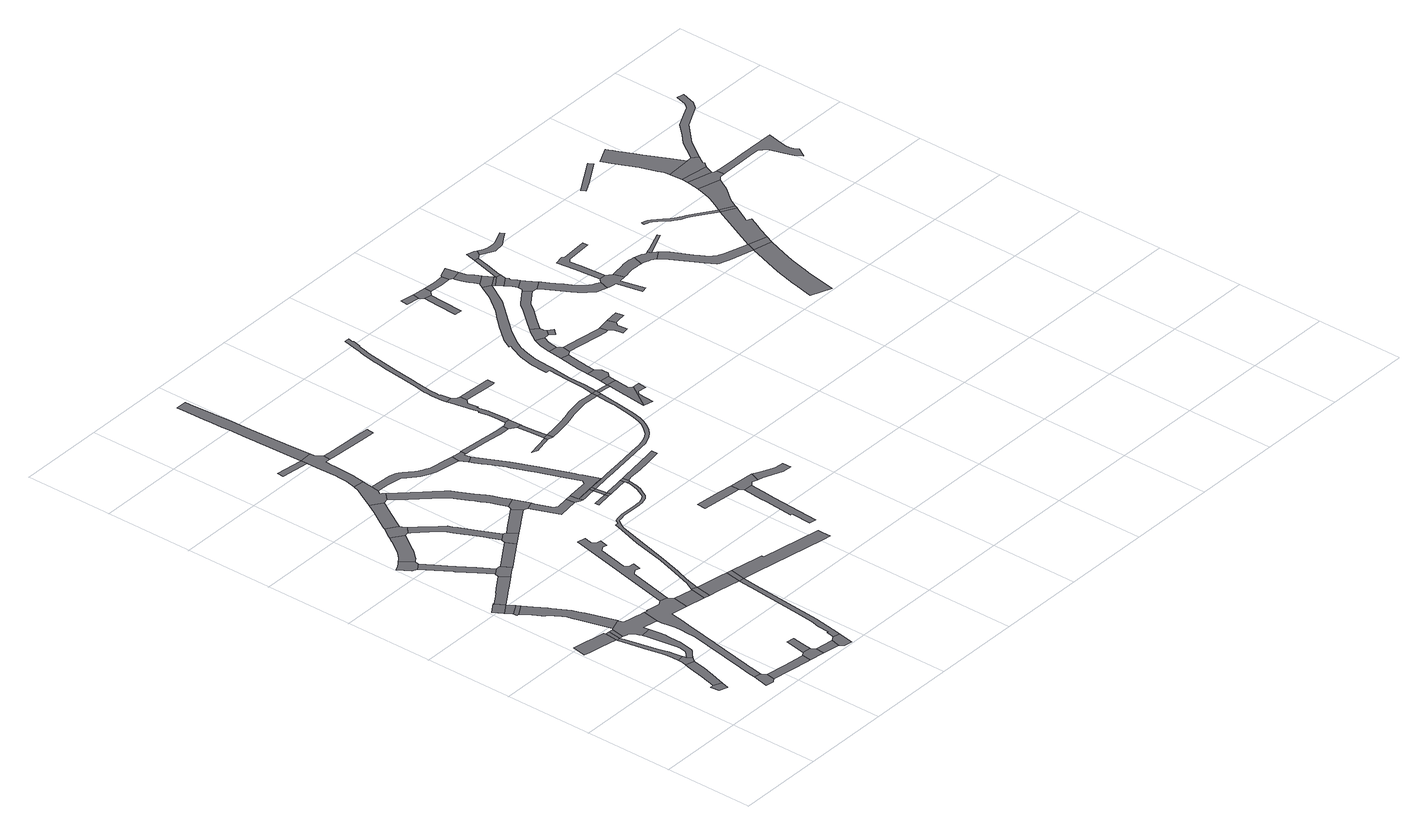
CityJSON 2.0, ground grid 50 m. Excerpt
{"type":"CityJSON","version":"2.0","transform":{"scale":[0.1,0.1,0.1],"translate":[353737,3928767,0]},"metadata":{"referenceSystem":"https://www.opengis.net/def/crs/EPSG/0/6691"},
"CityObjects":{
"road1":{"type":"Road","geometry":[{"type":"MultiSurface","lod":"1","boundaries":[[[0,1,2,3,4]]]}]},
"road2":{"type":"Road","attributes":{"RoadStructureAttribute.sectionType":"1"},"geometry":[{"type":"MultiSurface","lod":"1","boundaries":[[[5,6,7,8,9,10,11,12,0,4]]]}]},
"road3":{"type":"Road","attributes":{"function":"3","RoadStructureAttribute.sectionType":"1"},"geometry":[{"type":"MultiSurface","lod":"1","boundaries":[[[13,14,15,16,17,18,19,20,21,22]]]}]},
"road4":{"type":"Road","geometry":[{"type":"MultiSurface","lod":"1","boundaries":[[[23,24,25,26,27,28]]]}]},
"road5":{"type":"Road","geometry":[{"type":"MultiSurface","lod":"1","boundaries":[[[29,30,31,32,33,10,9,34]]]}]},
"road6":{"type":"Road","attributes":{"RoadStructureAttribute.sectionType":"1"},"geometry":[{"type":"MultiSurface","lod":"1","boundaries":[[[31,35,36,37,38,39,40,41,42,43,44,45,46,47,48,32]]]}]},
"road7":{"type":"Road","geometry":[{"type":"MultiSurface","lod":"1","boundaries":[[[17,16,44,43,49]]]}]},
"road8":{"type":"Road","geometry":[{"type":"MultiSurface","lod":"1","boundaries":[[[50,51,52,53,54,55,56]]]}]},
"road9":{"type":"Road","attributes":{"RoadStructureAttribute.sectionType":"1"},"geometry":[{"type":"MultiSurface","lod":"1","boundaries":[[[57,50,56,58]]]}]},
"road10":{"type":"Road","attributes":{"function":"3","RoadStructureAttribute.sectionType":"1"},"geometry":[{"type":"MultiSurface","lod":"1","boundaries":[[[43,59,60,61,49]]]}]},
"road11":{"type":"Road","geometry":[{"type":"MultiSurface","lod":"1","boundaries":[[[57,58,62,63,64]]]}]},
"road12":{"type":"Road","attributes":{"RoadStructureAttribute.sectionType":"1"},"geometry":[{"type":"MultiSurface","lod":"1","boundaries":[[[65,66,67,68,69,70,71,72,73,74,75,76,77,78,79,80,81,82,83,84,29,34]]]}]},
"road13":{"type":"Road","attributes":{"RoadStructureAttribute.sectionType":"1"},"geometry":[{"type":"MultiSurface","lod":"1","boundaries":[[[63,85,86,87,88,89,90,91,92,93,94,95,96,97,98,99,100,101,102,103,104,105,64]]]}]},
"road14":{"type":"Road","attributes":{"RoadStructureAttribute.sectionType":"1"},"geometry":[{"type":"MultiSurface","lod":"1","boundaries":[[[106,107,108,109,110,26,25]]]}]},
"road15":{"type":"Road","geometry":[{"type":"MultiSurface","lod":"1","boundaries":[[[111,112,113,114,115,116,117,118,95,94,119,60,59,120,121,122,123,124,125,126,76,75,127,128,129]]]}]},
"road16":{"type":"Road","attributes":{"RoadStructureAttribute.sectionType":"1"},"geometry":[{"type":"MultiSurface","lod":"1","boundaries":[[[130,131,132,133,134,135,136,51,50,137,138,139,140]]]}]},
"road17":{"type":"Road","geometry":[{"type":"MultiSurface","lod":"1","boundaries":[[[141,142,143,144,145,146,147,148,149]]]}]},
"road18":{"type":"Road","geometry":[{"type":"MultiSurface","lod":"1","boundaries":[[[150,151,152,153,154,155,156,111,129,157,158,159,160,161,162,163,164,165,166,28,27,167,168,169,170,171,172,173,174,175]]]}]},
"road19":{"type":"Road","geometry":[{"type":"MultiSurface","lod":"1","boundaries":[[[176,108,107,177,178,179]]]}]},
"road20":{"type":"Road","attributes":{"RoadStructureAttribute.sectionType":"1"},"geometry":[{"type":"MultiSurface","lod":"1","boundaries":[[[180,181,182,183,184,143,142,185,186,187,188,189]]]}]},
"road21":{"type":"Road","geometry":[{"type":"MultiSurface","lod":"1","boundaries":[[[190,191,192,193,176,179]]]}]},
"road22":{"type":"Road","attributes":{"RoadStructureAttribute.sectionType":"1"},"geometry":[{"type":"MultiSurface","lod":"1","boundaries":[[[144,194,195,196,197,198,199,200,201,202,203,204,205,206,207,145]]]}]},
"road23":{"type":"Road","attributes":{"RoadStructureAttribute.sectionType":"1"},"geometry":[{"type":"MultiSurface","lod":"1","boundaries":[[[178,177,208,209]]]}]},
"road24":{"type":"Road","geometry":[{"type":"MultiSurface","lod":"1","boundaries":[[[130,140,210,211,212,213,180,189]]]}]},
"road25":{"type":"Road","geometry":[{"type":"MultiSurface","lod":"1","boundaries":[[[208,214,215,216,217,218,209]]]}]},
"road26":{"type":"Road","geometry":[{"type":"MultiSurface","lod":"1","boundaries":[[[219,220,200,199,221,222,223,224,225]]]}]},
"road27":{"type":"Road","geometry":[{"type":"MultiSurface","lod":"1","boundaries":[[[226,227,175,174]]]}]},
"road28":{"type":"Road","attributes":{"RoadStructureAttribute.sectionType":"1"},"geometry":[{"type":"MultiSurface","lod":"1","boundaries":[[[228,229,230,213,212,231,232]]]}]},
"road29":{"type":"Road","geometry":[{"type":"MultiSurface","lod":"1","boundaries":[[[227,226,233,234,235]]]}]},
"road30":{"type":"Road","attributes":{"RoadStructureAttribute.sectionType":"1"},"geometry":[{"type":"MultiSurface","lod":"1","boundaries":[[[236,237,238,239,240,241,242,243,244,222,221,245,246,247,248,249,250,251,252,253]]]}]},
"road31":{"type":"Road","attributes":{"RoadStructureAttribute.sectionType":"1"},"geometry":[{"type":"MultiSurface","lod":"1","boundaries":[[[224,254,255,256,257,258,259,260,225]]]}]},
"road32":{"type":"Road","attributes":{"RoadStructureAttribute.sectionType":"1"},"geometry":[{"type":"MultiSurface","lod":"1","boundaries":[[[151,261,262,263,264,265,266,267,268,269,270,271,272,273,274,152]]]}]},
"road33":{"type":"Road","geometry":[{"type":"MultiSurface","lod":"1","boundaries":[[[275,276,236,253,228,232]]]}]},
"road34":{"type":"Road","attributes":{"function":"3","RoadStructureAttribute.sectionType":"1"},"geometry":[{"type":"MultiSurface","lod":"1","boundaries":[[[277,278,279,280,281,234,233]]]}]},
"road35":{"type":"Road","geometry":[{"type":"MultiSurface","lod":"1","boundaries":[[[282,283,284,285,286,287,288,289,290,291,292,257,256,293]]]}]},
"road36":{"type":"Road","geometry":[{"type":"MultiSurface","lod":"1","boundaries":[[[279,278,294,295]]]}]},
"road37":{"type":"Road","attributes":{"RoadStructureAttribute.sectionType":"1"},"geometry":[{"type":"MultiSurface","lod":"1","boundaries":[[[296,297,298,276,275,299,300,301,302,303,304]]]}]},
"road38":{"type":"Road","geometry":[{"type":"MultiSurface","lod":"1","boundaries":[[[305,306,307,308]]]}]},
"road39":{"type":"Road","attributes":{"RoadStructureAttribute.sectionType":"1"},"geometry":[{"type":"MultiSurface","lod":"1","boundaries":[[[309,310,311,312,313,314,315,316,317,318,319,320,321,322,323,324,325,326,327,328,329,330,331,332,333,334,335,336,337,338,339,282,293]]]}]},
"road40":{"type":"Road","attributes":{"RoadStructureAttribute.sectionType":"1"},"geometry":[{"type":"MultiSurface","lod":"1","boundaries":[[[340,341,342,343,344,288,287,345,346,347,348,349,350,351,352,305,308]]]}]},
"road41":{"type":"Road","attributes":{"RoadStructureAttribute.sectionType":"1"},"geometry":[{"type":"MultiSurface","lod":"1","boundaries":[[[294,278,353,354,355,356,357,358,359,218,217,360,361,362,294,363,364,365,366,367,368,369,370,295]]]}]},
"road42":{"type":"Road","geometry":[{"type":"MultiSurface","lod":"1","boundaries":[[[303,371,372,322,321,373,374,304]]]}]},
"road43":{"type":"Road","attributes":{"RoadStructureAttribute.sectionType":"1"},"geometry":[{"type":"MultiSurface","lod":"1","boundaries":[[[375,376,377,378,379,380,381,382,383,384,385,386,387,388,389,390,391,392,393,394,235,234,395,396,397,398,399,400,401,402,403,404,405,406,407,408,409,410,411,412,413,414]]]}]},
"road44":{"type":"Road","attributes":{"RoadStructureAttribute.sectionType":"1"},"geometry":[{"type":"MultiSurface","lod":"1","boundaries":[[[415,416,417,418,419,420,421,422,423,424,425,426,427,428,429,430,431,432,433,434,435,436,437,438,439,440,441,442,443,444,445,446,447,448,449,450,451,452,453,286,285]]]}]},
"road45":{"type":"Road","attributes":{"RoadStructureAttribute.sectionType":"1"},"geometry":[{"type":"MultiSurface","lod":"1","boundaries":[[[454,455,456,372,371,457,458,459]]]}]},
"road46":{"type":"Road","attributes":{"RoadStructureAttribute.sectionType":"1"},"geometry":[{"type":"MultiSurface","lod":"1","boundaries":[[[460,461,462,463,464,465,466,467,468,469,470,471,472,473,474,475,476,477,478,479,480,481,305,352]]]}]},
"road47":{"type":"Road","geometry":[{"type":"MultiSurface","lod":"1","boundaries":[[[482,459,458,483,484,485,486]]]}]},
"road48":{"type":"Road","attributes":{"RoadStructureAttribute.sectionType":"1"},"geometry":[{"type":"MultiSurface","lod":"1","boundaries":[[[487,488,489,490,491,492,350,349]]]}]},
"road49":{"type":"Road","attributes":{"RoadStructureAttribute.sectionType":"1"},"geometry":[{"type":"MultiSurface","lod":"1","boundaries":[[[493,494,495,496]]]}]},
"road50":{"type":"Road","attributes":{"RoadStructureAttribute.sectionType":"1"},"geometry":[{"type":"MultiSurface","lod":"1","boundaries":[[[484,497,498,499,500,501,502,485]]]}]},
"road51":{"type":"Road","geometry":[{"type":"MultiSurface","lod":"1","boundaries":[[[495,503,504,496]]]}]},
"road52":{"type":"Road","attributes":{"RoadStructureAttribute.sectionType":"1"},"geometry":[{"type":"MultiSurface","lod":"1","boundaries":[[[504,505,506,507,499,508,509,496]]]}]},
"road53":{"type":"Road","geometry":[{"type":"MultiSurface","lod":"1","boundaries":[[[507,510,500,499]]]}]},
"road54":{"type":"Road","geometry":[{"type":"MultiSurface","lod":"1","boundaries":[[[511,512,513,514,515,431,430,516,517,518,519]]]}]},
"road55":{"type":"Road","attributes":{"RoadStructureAttribute.sectionType":"1"},"geometry":[{"type":"MultiSurface","lod":"1","boundaries":[[[520,521,522,523,524,525,526,527,528,529,517,516,530,531,532,533,534,535,536,537,538,539,540,541,542,543,544,545,482,486]]]}]},
"road56":{"type":"Road","attributes":{"RoadStructureAttribute.sectionType":"1"},"geometry":[{"type":"MultiSurface","lod":"1","boundaries":[[[546,547,504,503,548,549,550]]]}]},
"road57":{"type":"Road","geometry":[{"type":"MultiSurface","lod":"1","boundaries":[[[549,551,414,413,552,553,554,550]]]}]},
"road58":{"type":"Road","geometry":[{"type":"MultiSurface","lod":"1","boundaries":[[[555,556,557,558,559,560,561]]]}]},
"road59":{"type":"Road","attributes":{"RoadStructureAttribute.sectionType":"1"},"geometry":[{"type":"MultiSurface","lod":"1","boundaries":[[[562,563,564,565,511,519,566,567,568,569,570,571,572]]]}]},
"road60":{"type":"Road","attributes":{"RoadStructureAttribute.sectionType":"1"},"geometry":[{"type":"MultiSurface","lod":"1","boundaries":[[[573,574,575,576,577,578,579,580,581,582,583]]]}]},
"road61":{"type":"Road","geometry":[{"type":"MultiSurface","lod":"1","boundaries":[[[584,585,586,587,588,589]]]}]},
"road62":{"type":"Road","attributes":{"RoadStructureAttribute.sectionType":"1"},"geometry":[{"type":"MultiSurface","lod":"1","boundaries":[[[590,591,592,593,594,595,596,597,598,554,553]]]}]},
"road63":{"type":"Road","geometry":[{"type":"MultiSurface","lod":"1","boundaries":[[[599,600,601,602,584,589]]]}]},
"road64":{"type":"Road","geometry":[{"type":"MultiSurface","lod":"1","boundaries":[[[555,561,583,582,603,604,605]]]}]},
"road65":{"type":"Road","attributes":{"RoadStructureAttribute.sectionType":"1"},"geometry":[{"type":"MultiSurface","lod":"1","boundaries":[[[606,607,608,601,600,609,610,611,612]]]}]},
"road66":{"type":"Road","geometry":[{"type":"MultiSurface","lod":"1","boundaries":[[[613,614,615,616,617,562,572,606,612]]]}]},
"road67":{"type":"Road","attributes":{"RoadStructureAttribute.sectionType":"1"},"geometry":[{"type":"MultiSurface","lod":"1","boundaries":[[[618,619,620,621,622,623,624,625,626,627,628,629,630,631,632,633,634,635,636,637,638,510,507,639,640,641,642,643,644,645,646,647,648,649,650,651,652,653,654,655]]]}]},
"road68":{"type":"Road","geometry":[{"type":"MultiSurface","lod":"1","boundaries":[[[656,657,658,659,660,661,662,663,616,615,664,665,666,667,668,669,670,671,672,673,674,675,676,677,678]]]}]},
"road69":{"type":"Road","attributes":{"RoadStructureAttribute.sectionType":"1"},"geometry":[{"type":"MultiSurface","lod":"1","boundaries":[[[604,679,680,681,682,683,684,685,686,687,688,605]]]}]},
"road70":{"type":"Road","attributes":{"RoadStructureAttribute.sectionType":"1"},"geometry":[{"type":"MultiSurface","lod":"1","boundaries":[[[689,690,691,692,693,694,695,696,600,599,697,698,699,700,701,702,703,704,705,618,706]]]}]},
"road71":{"type":"Road","attributes":{"RoadStructureAttribute.sectionType":"1"},"geometry":[{"type":"MultiSurface","lod":"1","boundaries":[[[672,707,708,709,710,673]]]}]},
"road72":{"type":"Road","attributes":{"RoadStructureAttribute.sectionType":"1"},"geometry":[{"type":"MultiSurface","lod":"1","boundaries":[[[711,712,713,714,715,716,717,718,719,720,721,722,723,724,725,726,676,675,727,728,729,730,731,732,733,734,735,736,737,738,739,740,741,742,743,744,745,746,747]]]}]},
"road73":{"type":"Road","geometry":[{"type":"MultiSurface","lod":"1","boundaries":[[[618,655,748,749,706]]]}]},
"road74":{"type":"Road","attributes":{"RoadStructureAttribute.sectionType":"1"},"geometry":[{"type":"MultiSurface","lod":"1","boundaries":[[[750,751,749,748,752,753,754,755]]]}]},
"road75":{"type":"Road","attributes":{"RoadStructureAttribute.sectionType":"1"},"geometry":[{"type":"MultiSurface","lod":"1","boundaries":[[[755,754,756,757,758,759]]]}]},
"road76":{"type":"Road","attributes":{"RoadStructureAttribute.sectionType":"1"},"geometry":[{"type":"MultiSurface","lod":"1","boundaries":[[[760,761,762,763,764,757,756]]]}]},
"road77":{"type":"Road","geometry":[{"type":"MultiSurface","lod":"1","boundaries":[[[765,766,755,759]]]}]},
"road78":{"type":"Road","attributes":{"RoadStructureAttribute.sectionType":"1"},"geometry":[{"type":"MultiSurface","lod":"1","boundaries":[[[767,766,765,768,769,770,771]]]}]},
"road79":{"type":"Road","attributes":{"RoadStructureAttribute.sectionType":"1"},"geometry":[{"type":"MultiSurface","lod":"1","boundaries":[[[770,772,773,774,775,776,777,778,771]]]}]},
"road80":{"type":"Road","geometry":[{"type":"MultiSurface","lod":"1","boundaries":[[[776,775,779,780,781,782]]]}]},
"road81":{"type":"Road","attributes":{"RoadStructureAttribute.sectionType":"1"},"geometry":[{"type":"MultiSurface","lod":"1","boundaries":[[[781,783,784,785,786,782]]]}]},
"road82":{"type":"Road","attributes":{"RoadStructureAttribute.sectionType":"1"},"geometry":[{"type":"MultiSurface","lod":"1","boundaries":[[[787,788,789,790,791,792,793,794,795,796,797,798,799,800,801,802,803,804,805,706,749,806,807,808,809,810,811,812,813,814,815,816,817,818,819,820]]]}]},
"road83":{"type":"Road","geometry":[{"type":"MultiSurface","lod":"1","boundaries":[[[821,822,823,824,785,784,825,826]]]}]},
"road84":{"type":"Road","geometry":[{"type":"MultiSurface","lod":"1","boundaries":[[[827,828,829,830]]]}]},
"road85":{"type":"Road","geometry":[{"type":"MultiSurface","lod":"1","boundaries":[[[825,831,832,826]]]}]},
"road86":{"type":"Road","attributes":{"RoadStructureAttribute.sectionType":"1"},"geometry":[{"type":"MultiSurface","lod":"1","boundaries":[[[833,834,835,836,837,838,839,780,779]]]}]},
"road87":{"type":"Road","attributes":{"RoadStructureAttribute.sectionType":"1"},"geometry":[{"type":"MultiSurface","lod":"1","boundaries":[[[840,841,842,843,844,845]]]}]},
"road88":{"type":"Road","geometry":[{"type":"MultiSurface","lod":"1","boundaries":[[[846,827,830,840,845,847,848]]]}]},
"road89":{"type":"Road","attributes":{"RoadStructureAttribute.sectionType":"1"},"geometry":[{"type":"MultiSurface","lod":"1","boundaries":[[[822,849,850,851,852,853,854,855,856,857,858,859,823]]]}]},
"road90":{"type":"Road","geometry":[{"type":"MultiSurface","lod":"1","boundaries":[[[860,861,862,863,864,865,866,867,868,869,837,836]]]}]},
"road91":{"type":"Road","attributes":{"RoadStructureAttribute.sectionType":"1"},"geometry":[{"type":"MultiSurface","lod":"1","boundaries":[[[870,871,848,847,872,873]]]}]},
"road92":{"type":"Road","attributes":{"RoadStructureAttribute.sectionType":"1"},"geometry":[{"type":"MultiSurface","lod":"1","boundaries":[[[866,874,875,876,877,867]]]}]},
"road93":{"type":"Road","geometry":[{"type":"MultiSurface","lod":"1","boundaries":[[[878,879,870,873,880,881]]]}]},
"road94":{"type":"Road","attributes":{"RoadStructureAttribute.sectionType":"1"},"geometry":[{"type":"MultiSurface","lod":"1","boundaries":[[[880,882,883,884,885,886,887,888,889,890,891,892,893,894,881]]]}]},
"road95":{"type":"Road","geometry":[{"type":"MultiSurface","lod":"1","boundaries":[[[889,888,787,820,895]]]}]},
"road96":{"type":"Road","attributes":{"RoadStructureAttribute.sectionType":"1"},"geometry":[{"type":"MultiSurface","lod":"1","boundaries":[[[895,820,896,897,898]]]}]},
"road97":{"type":"Road","attributes":{"RoadStructureAttribute.sectionType":"1"},"geometry":[{"type":"MultiSurface","lod":"1","boundaries":[[[897,899,900,901,902,898]]]}]},
"road98":{"type":"Road","geometry":[{"type":"MultiSurface","lod":"1","boundaries":[[[899,903,904,905,906,907,908,909,910,900]]]}]},
"road99":{"type":"Road","geometry":[{"type":"MultiSurface","lod":"1","boundaries":[[[911,854,853,912,913,914,915,905,904]]]}]},
"road100":{"type":"Road","attributes":{"RoadStructureAttribute.sectionType":"1"},"geometry":[{"type":"MultiSurface","lod":"1","boundaries":[[[916,917,918,919,920,921,922,902,901]]]}]},
"road101":{"type":"Road","attributes":{"RoadStructureAttribute.sectionType":"1"},"geometry":[{"type":"MultiSurface","lod":"1","boundaries":[[[923,924,925,926,927,928,929,930,931,932,933,934,913,912,935,936,937,938,939,940,941,942]]]}]},
"road102":{"type":"Road","geometry":[{"type":"MultiSurface","lod":"1","boundaries":[[[943,944,945,919,918,946,947]]]}]},
"road103":{"type":"Road","geometry":[{"type":"MultiSurface","lod":"1","boundaries":[[[948,949,950,951,952,953,954,942,941,955,956,957,958]]]}]},
"road104":{"type":"Road","attributes":{"RoadStructureAttribute.sectionType":"1"},"geometry":[{"type":"MultiSurface","lod":"1","boundaries":[[[946,959,960,961,962,963,964,965,966,967,947]]]}]},
"road105":{"type":"Road","attributes":{"RoadStructureAttribute.sectionType":"1"},"geometry":[{"type":"MultiSurface","lod":"1","boundaries":[[[968,969,970,971,972,973,974,975,976,954,953]]]}]},
"road106":{"type":"Road","attributes":{"RoadStructureAttribute.sectionType":"1"},"geometry":[{"type":"MultiSurface","lod":"1","boundaries":[[[977,978,979,980,981,982,983,984,952,951,985,986,987,988,989,990,991,992,993,994,995]]]}]},
"road107":{"type":"Road","geometry":[{"type":"MultiSurface","lod":"1","boundaries":[[[996,997,998,999,1000,1001,1002,1003,1004,1005,1006,1007,1008,1009,1010,1011,1012,1013,1014,1015,1016,1017,977,995]]]}]},
"road108":{"type":"Road","attributes":{"RoadStructureAttribute.sectionType":"1"},"geometry":[{"type":"MultiSurface","lod":"1","boundaries":[[[1018,1019,1020,1010,1009]]]}]},
"road109":{"type":"Road","attributes":{"RoadStructureAttribute.sectionType":"1"},"geometry":[{"type":"MultiSurface","lod":"1","boundaries":[[[1021,1022,1023,1024,1025,1026,1027,1028,1029,1030,1031,1032,1033,1034,1035,1036,1037,1038,1039,1006,1005,1040,1041,1042,1043,1044,1045,1046,1047,1048,1049,1050]]]}]},
"road110":{"type":"Road","attributes":{"function":"3","RoadStructureAttribute.sectionType":"1"},"geometry":[{"type":"MultiSurface","lod":"1","boundaries":[[[1050,1051,1052,1053,1054,1055,1056,1057,1058,1059,1060,1061,1062,1063,1064,1065,1066]]]}]},
"road111":{"type":"Road","geometry":[{"type":"MultiSurface","lod":"1","boundaries":[[[1067,1021,1050,1066]]]}]},
"road112":{"type":"Road","attributes":{"RoadStructureAttribute.sectionType":"1"},"geometry":[{"type":"MultiSurface","lod":"1","boundaries":[[[1068,1069,1070,1071,1072,1073,1074,1075,1076,1077,1078,1079,1080,1081,1082,1083,1084,1085,1086,1087,1088,1089,1090,1091,1092,1093,1094,1095,1096,1097,1098,1099]]]}]},
"road113":{"type":"Road","attributes":{"function":"3","RoadStructureAttribute.sectionType":"1"},"geometry":[{"type":"MultiSurface","lod":"1","boundaries":[[[1021,1067,1100,1101,1102,1103,1104,1105,1106,1098]]]}]},
"road114":{"type":"Road","attributes":{"RoadStructureAttribute.sectionType":"1"},"geometry":[{"type":"MultiSurface","lod":"1","boundaries":[[[1107,1108,1109,1110,1111,1112,1113]]]}]},
"road115":{"type":"Road","geometry":[{"type":"MultiSurface","lod":"1","boundaries":[[[1098,1106,1114,1099]]]}]},
"road116":{"type":"Road","attributes":{"function":"3","RoadStructureAttribute.sectionType":"1"},"geometry":[{"type":"MultiSurface","lod":"1","boundaries":[[[1115,1116,1117,1118,1119,1099,1114,1120,1121,1122,1123,1124]]]}]},
"road117":{"type":"Road","geometry":[{"type":"MultiSurface","lod":"1","boundaries":[[[1123,1125,1126,1127,1128,1129,1130,1131,1124]]]}]},
"road118":{"type":"Road","attributes":{"function":"3","RoadStructureAttribute.sectionType":"1"},"geometry":[{"type":"MultiSurface","lod":"1","boundaries":[[[1130,1129,1132,1133]]]}]},
"road119":{"type":"Road","attributes":{"function":"3","RoadStructureAttribute.sectionType":"1"},"geometry":[{"type":"MultiSurface","lod":"1","boundaries":[[[1134,1135,1136,1137,1138,1139,1140,1141,1142,1143,1144,1145,1146,1147,1148,1149,1150,1151,1152,1153,1154]]]}]},
"road120":{"type":"Road","geometry":[{"type":"MultiSurface","lod":"1","boundaries":[[[1155,1133,1132,1156,1157,1158,1159,1134,1154]]]}]},
"road121":{"type":"Road","attributes":{"RoadStructureAttribute.sectionType":"1"},"geometry":[{"type":"MultiSurface","lod":"1","boundaries":[[[1160,1161,1162,1163,1164,1165,1166,1167,1168,1169,1170,1171,1172,1173,1174,1175,1176,1177,1178,1127,1126]]]}]},
"road122":{"type":"Road","attributes":{"RoadStructureAttribute.sectionType":"1"},"geometry":[{"type":"MultiSurface","lod":"1","boundaries":[[[1158,1179,1180,1181,1182,1183,1184,1185,1186,1187,1188,1189,1190,1191,1192,1159]]]}]}
},
"vertices":[
[206,294,0],[184,291,0],[189,241,0],[235,227,0],[250,273,0],
[274,353,0],[294,423,0],[299,443,0],[306,478,0],[307,495,0],[258,507,0],[250,472,0],[229,381,0],
[12,943,0],[49,936,0],[118,923,0],[212,905,0],[222,978,0],[218,978,0],[216,987,0],[155,998,0],[111,1006,0],[30,1023,0],
[368,94,0],[410,86,0],[435,101,0],[443,150,0],[426,175,0],[387,183,0],
[307,543,0],[307,555,0],[305,564,0],[267,559,0],[264,531,0],[331,522,0],
[303,584,0],[299,609,0],[293,640,0],[285,674,0],[280,694,0],[272,732,0],[248,841,0],[240,877,0],[235,901,0],[214,897,0],[246,728,0],[260,653,0],[265,629,0],[267,593,0],
[245,975,0],
[109,1511,0],[79,1559,0],[73,1556,0],[70,1559,0],[77,1563,0],[15,1524,0],[48,1472,0],
[134,1471,0],[72,1434,0],
[255,898,0],[269,972,0],[261,973,0],
[75,1412,0],[86,1413,0],[147,1450,0],
[347,539,0],[369,559,0],[376,568,0],[379,572,0],[387,617,0],[392,656,0],[393,678,0],[395,731,0],[395,747,0],[392,779,0],[384,838,0],[323,830,0],[332,796,0],[343,711,0],[350,652,0],[354,619,0],[353,606,0],[351,595,0],[348,584,0],[345,580,0],
[87,1411,0],[121,1357,0],[145,1317,0],[156,1300,0],[163,1301,0],[204,1237,0],[216,1215,0],[222,1189,0],[234,1146,0],[279,983,0],[347,1004,0],[295,1171,0],[284,1202,0],[272,1233,0],[262,1255,0],[262,1256,0],[236,1301,0],[223,1323,0],[218,1332,0],[215,1337,0],[178,1398,0],
[663,68,0],[671,67,0],[678,119,0],[670,120,0],[565,132,0],
[482,949,0],[454,954,0],[449,955,0],[428,959,0],[397,965,0],[364,972,0],[356,974,0],[347,1002,0],[277,980,0],[280,893,0],[285,892,0],[293,888,0],[301,881,0],[308,868,0],[317,846,0],[320,839,0],[379,872,0],[443,859,0],[464,855,0],
[277,1695,0],[190,1638,0],[184,1634,0],[158,1616,0],[160,1612,0],[135,1595,0],[115,1583,0],[189,1564,0],[217,1584,0],[225,1589,0],[310,1645,0],
[49,2047,0],[76,2040,0],[114,2064,0],[119,2087,0],[66,2149,0],[50,2137,0],[39,2130,0],[36,2128,0],[8,2113,0],
[650,938,0],[651,943,0],[610,953,0],[582,938,0],[544,945,0],[504,953,0],[504,945,0],[467,828,0],[473,783,0],[477,749,0],[478,715,0],[477,679,0],[474,630,0],[473,624,0],[456,531,0],[408,290,0],[393,214,0],[441,251,0],[448,283,0],[510,599,0],[533,717,0],[542,758,0],[558,839,0],[583,835,0],[651,823,0],[667,913,0],
[703,135,0],[759,54,0],[766,106,0],[749,130,0],
[322,1744,0],[268,1827,0],[213,1910,0],[209,1917,0],[157,2000,0],[122,1966,0],[172,1890,0],[177,1882,0],[235,1791,0],[283,1719,0],
[757,189,0],[766,245,0],[722,252,0],[713,197,0],
[125,2091,0],[140,2100,0],[150,2112,0],[184,2150,0],[198,2170,0],[267,2270,0],[201,2311,0],[185,2286,0],[176,2270,0],[142,2223,0],[126,2201,0],[110,2186,0],[96,2171,0],[89,2164,0],
[858,40,0],[871,91,0],
[321,1652,0],[363,1680,0],[381,1691,0],[348,1741,0],
[876,16,0],[919,8,0],[927,48,0],[936,98,0],[897,106,0],
[225,2350,0],[209,2325,0],[292,2273,0],[326,2304,0],[317,2314,0],[309,2341,0],[245,2381,0],
[764,804,0],[780,893,0],
[524,1857,0],[443,1804,0],[356,1746,0],[429,1723,0],[552,1803,0],
[798,798,0],[814,888,0],[785,903,0],
[573,1909,0],[527,2009,0],[499,2070,0],[479,2115,0],[468,2138,0],[459,2160,0],[429,2192,0],[377,2248,0],[361,2266,0],[300,2263,0],[363,2196,0],[417,2137,0],[420,2130,0],[432,2102,0],[455,2052,0],[458,2046,0],[495,1964,0],[532,1881,0],
[370,2443,0],[413,2513,0],[419,2524,0],[356,2568,0],[324,2511,0],[277,2433,0],[251,2391,0],
[710,1199,0],[735,1214,0],[764,1208,0],[774,1252,0],[745,1258,0],[730,1284,0],[767,1448,0],[793,1464,0],[817,1458,0],[827,1502,0],[803,1508,0],[787,1534,0],[797,1575,0],[753,1585,0],
[626,1851,0],[594,1902,0],
[854,789,0],[985,766,0],[1001,856,0],[971,861,0],[890,875,0],
[487,2570,0],[476,2582,0],[468,2591,0],[481,2613,0],[490,2660,0],[497,2719,0],[435,2726,0],[423,2691,0],[401,2650,0],[374,2601,0],[365,2583,0],[446,2530,0],
[1015,761,0],[1031,850,0],
[682,1961,0],[664,1948,0],[651,1940,0],[665,1877,0],[677,1885,0],[701,1900,0],[707,1904,0],[800,1964,0],[765,2014,0],
[447,3065,0],[290,3084,0],[287,3047,0],[448,3028,0],
[517,2455,0],[590,2375,0],[594,2370,0],[652,2306,0],[670,2273,0],[697,2219,0],[711,2192,0],[715,2182,0],[722,2169,0],[726,2163,0],[745,2124,0],[754,2102,0],[777,2039,0],[834,2062,0],[830,2072,0],[816,2109,0],[802,2146,0],[798,2154,0],[791,2168,0],[783,2186,0],[782,2187,0],[776,2199,0],[769,2212,0],[764,2221,0],[720,2309,0],[705,2341,0],[699,2348,0],[686,2363,0],[649,2401,0],[645,2406,0],[614,2438,0],
[450,2968,0],[453,2869,0],[452,2859,0],[451,2835,0],[447,2782,0],[506,2792,0],[511,2915,0],[512,2924,0],[516,2970,0],[546,2967,0],[549,3008,0],[522,3040,0],[520,3068,0],
[974,654,0],[947,397,0],[934,272,0],[923,220,0],[917,151,0],[907,152,0],[899,115,0],[938,108,0],[964,268,0],[1006,679,0],[1097,747,0],[1523,674,0],[1564,667,0],[1564,717,0],[1565,744,0],[1219,802,0],[1221,817,0],[1196,821,0],
[823,1956,0],[869,1973,0],[774,2030,0],[769,2016,0],
[1300,1709,0],[1296,1688,0],[1285,1647,0],[1274,1627,0],[1257,1595,0],[1236,1578,0],[1207,1569,0],[1180,1568,0],[1174,1568,0],[1118,1569,0],[1073,1569,0],[1029,1562,0],[1012,1557,0],[998,1533,0],[980,1533,0],[965,1484,0],[926,1359,0],[880,1171,0],[842,1048,0],[809,946,0],[835,975,0],[862,1050,0],[899,1170,0],[987,1489,0],[1005,1522,0],[1021,1544,0],[1033,1547,0],[1074,1554,0],[1174,1553,0],[1210,1554,0],[1244,1565,0],[1261,1579,0],[1269,1585,0],[1287,1619,0],[1299,1641,0],[1309,1676,0],[1311,1684,0],[1315,1707,0],[1315,1718,0],[1300,1719,0],
[551,2610,0],[632,2596,0],[646,2588,0],[654,2580,0],[656,2578,0],[692,2544,0],[708,2532,0],[729,2522,0],[745,2513,0],[757,2508,0],[762,2506,0],[779,2499,0],[788,2497,0],[845,2487,0],[890,2481,0],[930,2475,0],[937,2520,0],[922,2522,0],[892,2527,0],[888,2528,0],[879,2529,0],[823,2538,0],[809,2540,0],[798,2542,0],[787,2546,0],[775,2551,0],[759,2558,0],[748,2564,0],[739,2569,0],[730,2575,0],[724,2579,0],[703,2599,0],[701,2601,0],[681,2620,0],[680,2621,0],[671,2627,0],[664,2632,0],[652,2640,0],[618,2652,0],
[930,1849,0],[909,1865,0],[874,1956,0],[886,1794,0],[1007,1812,0],[1001,1859,0],
[517,3140,0],[509,3286,0],[500,3466,0],[497,3542,0],[486,3763,0],[485,3773,0],[484,3823,0],[423,3822,0],[424,3784,0],[427,3659,0],[428,3639,0],[428,3624,0],[429,3608,0],[431,3546,0],[432,3505,0],[434,3449,0],[436,3400,0],[437,3373,0],[437,3350,0],[438,3337,0],[439,3315,0],[440,3257,0],
[1036,1863,0],[1035,1798,0],[1048,1792,0],[1043,1813,0],[1043,1816,0],
[584,2963,0],[769,2953,0],[856,2948,0],[859,2990,0],[781,2995,0],[587,3006,0],
[1061,1728,0],[1064,1705,0],[1153,1717,0],[1150,1740,0],
[1071,1795,0],[1113,1801,0],[1141,1805,0],[1138,1826,0],[1066,1816,0],[1058,1815,0],
[1173,1720,0],[1170,1743,0],
[1167,1763,0],[1163,1789,0],[1161,1807,0],[1144,1786,0],[1147,1760,0],
[1158,1829,0],
[1000,2519,0],[996,2514,0],[975,2516,0],[955,2517,0],[946,2519,0],[952,2429,0],[992,2449,0],[987,2487,0],[997,2486,0],
[1063,1819,0],[1246,1843,0],[1214,1929,0],[1213,1930,0],[1205,1951,0],[1198,1969,0],[1148,2100,0],[1133,2138,0],[1080,2277,0],[1010,2414,0],[964,2406,0],[980,2372,0],[994,2345,0],[1003,2326,0],[1010,2313,0],[1036,2259,0],[1039,2251,0],[1043,2241,0],[1054,2212,0],[1076,2158,0],[1093,2114,0],[1135,2005,0],[1175,1900,0],[1160,1878,0],[1142,1876,0],[1049,1865,0],
[1259,1755,0],[1182,1745,0],[1248,1730,0],[1296,1737,0],[1293,1760,0],
[1301,1725,0],[1318,1726,0],[1319,1729,0],[1315,1763,0],
[1597,1314,0],[1519,1322,0],[1370,1338,0],[1365,1288,0],[1514,1273,0],[1566,1267,0],[1594,1265,0],
[1295,2495,0],[1242,2496,0],[1154,2505,0],[1078,2512,0],[1038,2483,0],[1056,2481,0],[1133,2473,0],[1221,2465,0],[1241,2463,0],[1279,2462,0],[1294,2461,0],
[1601,1125,0],[1599,1104,0],[1598,1090,0],[1585,932,0],[1594,931,0],[1588,816,0],[1627,811,0],[1648,1086,0],[1656,1166,0],[1662,1238,0],[1610,1239,0],
[1341,2273,0],[1210,2245,0],[1244,2232,0],[1255,2235,0],[1324,2250,0],[1345,2255,0],
[1329,1732,0],[1349,1736,0],[1424,1743,0],[1499,1753,0],[1566,1764,0],[1587,1767,0],[1587,1802,0],[1553,1796,0],[1345,1767,0],
[1378,2248,0],[1372,2282,0],[1345,2279,0],[1346,2274,0],
[1686,1257,0],[1718,1247,0],[1738,1302,0],
[1332,2436,0],[1338,2367,0],[1340,2337,0],[1366,2347,0],[1360,2426,0],[1359,2427,0],[1360,2435,0],
[1360,2465,0],[1357,2499,0],[1358,2506,0],[1328,2509,0],[1309,2495,0],
[1787,2307,0],[1782,2241,0],[1781,2201,0],[1781,2200,0],[1770,2120,0],[1761,2069,0],[1757,2053,0],[1747,2018,0],[1735,1989,0],[1725,1970,0],[1703,1943,0],[1683,1923,0],[1660,1905,0],[1630,1893,0],[1611,1887,0],[1588,1882,0],[1522,1875,0],[1402,1858,0],[1296,1846,0],[1247,1840,0],[1185,1833,0],[1268,1822,0],[1288,1824,0],[1519,1855,0],[1588,1864,0],[1615,1867,0],[1637,1874,0],[1670,1888,0],[1696,1907,0],[1718,1929,0],[1742,1959,0],[1759,1992,0],[1768,2015,0],[1773,2027,0],[1779,2053,0],[1785,2080,0],[1799,2184,0],[1813,2304,0],
[1321,2674,0],[1323,2663,0],[1315,2664,0],[1322,2634,0],[1326,2606,0],[1328,2572,0],[1329,2544,0],[1330,2524,0],[1359,2525,0],[1356,2608,0],[1353,2636,0],[1346,2672,0],[1346,2676,0],[1341,2696,0],[1350,2696,0],[1340,2753,0],[1361,2775,0],[1363,2819,0],[1346,2820,0],[1324,2841,0],[1288,2841,0],[1293,2819,0],[1317,2696,0],
[1750,1237,0],[1760,1234,0],[1800,1218,0],[1851,1195,0],[1904,1193,0],[1906,1243,0],[1863,1245,0],[1850,1250,0],[1798,1273,0],[1780,1281,0],
[1733,2344,0],[1700,2346,0],[1593,2326,0],[1567,2319,0],[1545,2314,0],[1504,2304,0],[1459,2296,0],[1438,2292,0],[1429,2256,0],[1465,2262,0],[1512,2271,0],[1538,2277,0],[1553,2281,0],[1593,2291,0],[1702,2312,0],[1726,2311,0],[1731,2310,0],[1791,2341,0],
[1545,2764,0],[1559,2764,0],[1561,2808,0],[1555,2809,0],
[1381,3553,0],[1367,3486,0],[1355,3438,0],[1353,3430,0],[1348,3410,0],[1336,3342,0],[1329,3301,0],[1320,3238,0],[1316,3208,0],[1313,3189,0],[1305,3124,0],[1295,3048,0],[1285,2976,0],[1284,2961,0],[1283,2930,0],[1284,2866,0],[1321,2860,0],[1318,2883,0],[1316,2902,0],[1311,2902,0],[1311,2903,0],[1311,2927,0],[1313,2969,0],[1322,3044,0],[1323,3050,0],[1324,3062,0],[1326,3072,0],[1340,3183,0],[1344,3210,0],[1356,3294,0],[1374,3399,0],[1382,3434,0],[1392,3476,0],[1397,3475,0],[1407,3519,0],[1401,3520,0],[1409,3552,0],
[1815,2320,0],[1817,2338,0],
[1867,2333,0],[1833,2337,0],[1831,2318,0],[1865,2314,0],[1892,2311,0],[1894,2330,0],
[1866,2080,0],[1959,2222,0],[1941,2238,0],[1950,2324,0],
[1921,2070,0],[1929,2162,0],[1945,2178,0],[1994,2171,0],[1999,2219,0],
[1955,2370,0],[1899,2376,0],
[1904,2419,0],[1977,2391,0],[1977,2432,0],[1952,2460,0],[1907,2463,0],
[1957,2511,0],[1960,2531,0],[1964,2564,0],[1977,2639,0],[1928,2646,0],[1911,2526,0],[1909,2487,0],
[2002,2656,0],[2008,2700,0],[1990,2724,0],[1941,2731,0],
[1997,2780,0],[2016,2822,0],[1972,2844,0],[1950,2793,0],
[2162,3332,0],[2120,3253,0],[2098,3224,0],[2047,3154,0],[1999,3104,0],[1981,3085,0],[1954,3056,0],[1875,2959,0],[1847,2907,0],[1857,2906,0],[1845,2878,0],[1816,2810,0],[1800,2750,0],[1797,2724,0],[1789,2641,0],[1787,2627,0],[1813,2624,0],[1805,2511,0],[1799,2408,0],[1825,2412,0],[1826,2510,0],[1840,2637,0],[1844,2718,0],[1844,2722,0],[1848,2743,0],[1863,2806,0],[1881,2860,0],[1893,2884,0],[1903,2901,0],[1964,2987,0],[2002,3032,0],[2017,3049,0],[2130,3179,0],[2206,3308,0],
[2066,2862,0],[2065,2893,0],[2027,2924,0],[2015,2910,0],[2046,2825,0],[2073,2856,0],
[1901,3550,0],[1825,3562,0],[1819,3522,0],[1895,3510,0],
[2074,2800,0],[2101,2830,0],
[2077,2645,0],[2183,2630,0],[2240,2622,0],[2258,2624,0],[2250,2669,0],[2240,2667,0],[2120,2684,0],
[1913,3488,0],[1908,3401,0],[1900,3285,0],[1940,3282,0],[1948,3404,0],[1953,3481,0],
[1914,3548,0],[1978,3503,0],[1981,3543,0],
[2108,2945,0],[2173,3022,0],[2201,3059,0],[2206,3063,0],[2290,3123,0],[2261,3163,0],[2175,3101,0],[2165,3092,0],[2151,3074,0],[2135,3053,0],[2076,2983,0],
[2278,2609,0],[2281,2607,0],[2290,2553,0],[2328,2560,0],[2327,2574,0],[2322,2613,0],[2338,2637,0],[2325,2681,0],[2292,2676,0],[2281,2674,0],
[2108,3541,0],[2051,3538,0],[2051,3498,0],[2116,3501,0],
[2359,2640,0],[2409,2648,0],[2405,2671,0],[2401,2692,0],
[2177,3575,0],[2118,3553,0],[2132,3489,0],[2193,3502,0],
[2134,3478,0],[2137,3466,0],[2143,3446,0],[2152,3422,0],[2158,3408,0],[2169,3386,0],[2178,3361,0],[2237,3396,0],[2230,3408,0],[2231,3413,0],[2221,3428,0],[2220,3430,0],[2203,3455,0],
[2267,3344,0],
[2214,3297,0],[2216,3294,0],[2273,3333,0],
[2239,3259,0],[2296,3297,0],[2303,3330,0],[2278,3335,0],
[2257,3234,0],[2274,3197,0],[2327,3228,0],[2320,3240,0],[2313,3251,0],[2303,3270,0],[2301,3273,0],[2304,3279,0],
[2271,3170,0],[2320,3119,0],[2372,3149,0],[2355,3179,0],[2352,3184,0],
[2305,3343,0],[2329,3437,0],[2345,3505,0],[2320,3508,0],[2301,3435,0],[2278,3343,0],[2277,3337,0],
[2537,2924,0],[2516,2934,0],[2506,2941,0],[2500,2948,0],[2488,2959,0],[2482,2965,0],[2475,2975,0],[2454,3010,0],[2435,3043,0],[2428,3055,0],[2398,3105,0],[2378,3139,0],[2341,3083,0],[2406,2972,0],[2422,2947,0],[2431,2934,0],[2450,2910,0],[2484,2877,0],[2542,2858,0],[2560,2915,0],
[2379,3558,0],[2336,3569,0],[2331,3550,0],[2371,3519,0],[2391,3550,0],
[2627,2707,0],[2660,2715,0],[2629,2849,0],[2668,2853,0],[2652,2910,0],[2620,2936,0],[2580,2933,0],[2555,2854,0],[2580,2850,0],[2599,2849,0],[2600,2844,0],
[2450,3480,0],[2508,3489,0],[2567,3525,0],[2593,3540,0],[2582,3564,0],[2505,3528,0],[2489,3527,0],[2449,3525,0],[2420,3532,0],
[2608,3084,0],[2601,3140,0],[2618,3156,0],[2770,3166,0],[2768,3196,0],[2616,3186,0],[2606,3195,0],[2555,3186,0],[2568,3080,0],
[2829,2924,0],[2813,2926,0],[2796,2927,0],[2784,2929,0],[2766,2929,0],[2748,2926,0],[2731,2923,0],[2675,2914,0],[2696,2857,0],[2703,2859,0],[2717,2861,0],[2724,2862,0],[2736,2864,0],[2742,2865,0],[2760,2865,0],[2767,2864,0],[2798,2865,0],[2802,2864,0],[2807,2863,0],
[2815,2863,0],[2820,2862,0],[2826,2861,0],[2832,2858,0],[2840,2856,0],[2851,2852,0],[2861,2847,0],[2874,2839,0],[2875,2838,0],[2887,2829,0],[2939,2863,0],[2935,2867,0],[2917,2883,0],[2912,2886,0],[2905,2903,0],[2894,2898,0],[2887,2903,0],[2877,2906,0],[2873,2908,0],[2870,2911,0],[2857,2915,0],[2843,2921,0],
[3056,2945,0],[3051,2962,0],[2938,2916,0],
[3267,2567,0],[3133,2605,0],[3115,2613,0],[3106,2617,0],[3099,2620,0],[3090,2626,0],[3081,2632,0],[3079,2634,0],[3073,2640,0],[3065,2648,0],[3059,2658,0],[3053,2666,0],[3048,2676,0],[3042,2689,0],[3027,2717,0],[2974,2819,0],[2962,2835,0],[2956,2843,0],[2948,2853,0],[2903,2812,0],[2913,2801,0],[2924,2782,0],[3007,2628,0],[3041,2576,0],[3047,2572,0],[3052,2570,0],[3079,2560,0],[3080,2559,0],[3105,2551,0],[3245,2514,0],
[3176,2308,0],[3151,2221,0],[3142,2183,0],[3138,2167,0],[3125,2109,0],[3114,2054,0],[3227,2009,0],[3247,2112,0],[3263,2188,0],[3270,2216,0],[3275,2240,0],[3283,2272,0],[3295,2317,0],[3306,2354,0],[3317,2387,0],[3355,2492,0],
[3374,2537,0],
[3306,2934,0],[3282,2950,0],[3267,2957,0],[3252,2964,0],[3238,2972,0],[3222,2983,0],[3218,2986,0],[3200,2999,0],[3176,3025,0],[3154,3046,0],[3132,3064,0],[3117,3074,0],[3102,3080,0],[3088,3084,0],[3084,3084,0],[3080,3065,0],[3085,3065,0],[3097,3062,0],[3108,3057,0],[3120,3049,0],[3141,3032,0],[3162,3012,0],[3187,2985,0],[3207,2970,0],[3215,2965,0],[3228,2956,0],[3243,2948,0],[3259,2940,0],[3272,2933,0],[3295,2919,0],[3398,2848,0],[3406,2864,0],
[3401,2599,0],[3416,2631,0],[3446,2693,0],[3419,2705,0],[3427,2721,0],[3469,2798,0],[3474,2806,0],
[3115,3492,0],[3129,3467,0],[3159,3484,0],[3163,3486,0],[3178,3494,0],[3330,3586,0],[3316,3611,0],
[3482,2823,0],
[3482,3051,0],[3467,2999,0],[3455,2966,0],[3440,2930,0],[3420,2888,0],[3511,2875,0],[3572,2955,0],[3598,3000,0],[3610,3023,0],[3483,3057,0],
[3631,3039,0],[3662,3040,0],[3660,3085,0],[3650,3088,0],[3636,3096,0],[3496,3133,0],[3489,3087,0],
[3655,3147,0],[3499,3170,0],
[3638,3252,0],[3602,3330,0],[3542,3453,0],[3522,3495,0],[3490,3563,0],[3478,3588,0],[3475,3595,0],[3462,3621,0],[3366,3574,0],[3389,3521,0],[3419,3460,0],[3421,3456,0],[3441,3412,0],[3444,3405,0],[3456,3372,0],[3459,3362,0],[3459,3361,0],[3474,3315,0],[3477,3306,0],[3489,3275,0],[3494,3244,0],
[3495,3237,0],[3676,3174,0],[3672,3183,0],[3701,3227,0],[3668,3251,0],
[3678,3041,0],[3689,3041,0],[3842,3044,0],[3866,3044,0],[3922,3043,0],[3962,3012,0],[3993,2901,0],[4004,2878,0],[4027,2841,0],[4060,2896,0],[4054,2905,0],[4046,2922,0],[4041,2941,0],[4041,2963,0],[4053,3030,0],[4063,3082,0],[3846,3084,0],[3773,3081,0],[3679,3084,0],
[3776,3337,0],[3883,3443,0],[4017,3511,0],[4048,3549,0],[4072,3626,0],[4032,3635,0],[4013,3569,0],[3991,3543,0],[3936,3515,0],[3857,3476,0],[3808,3424,0],[3795,3411,0],[3746,3363,0],[3711,3315,0]
]}
